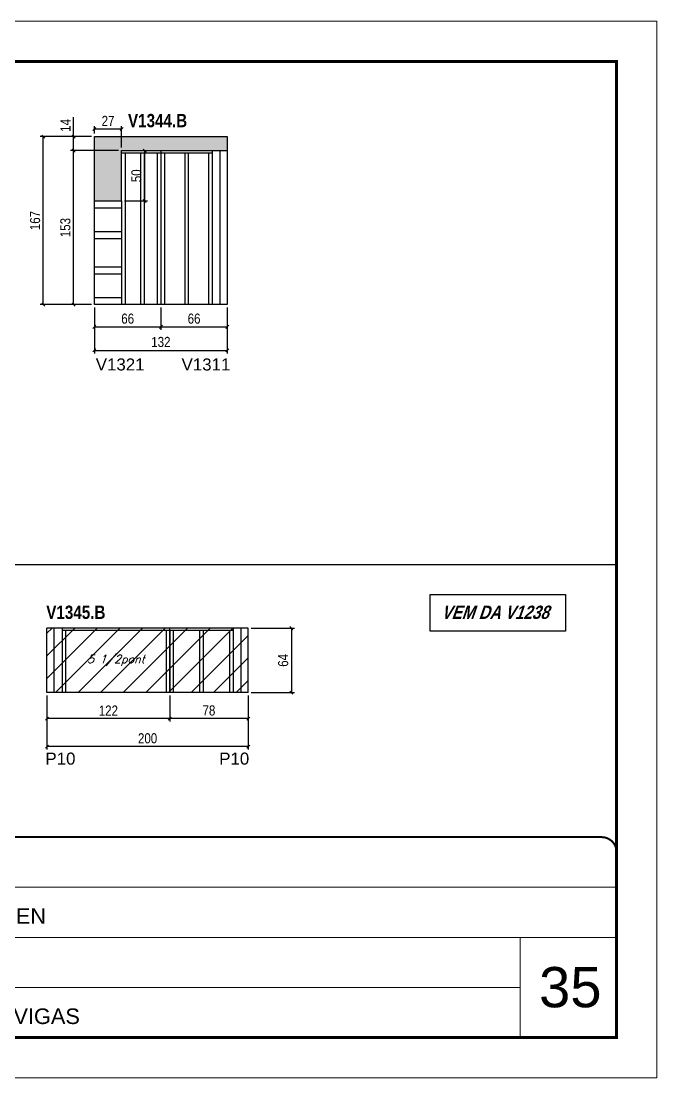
# Model space of a CAD drawing. Extents: x 3309 to 10384, y -2522 to 14608.
# Drawn here: x 7359 to 7991, y 4369 to 5419 of the extents above; entities that cross this region are included whole.
import ezdxf

# ---------------------------------------------------------------- set-up
doc = ezdxf.new("R2010")
doc.units = 0
doc.linetypes.add('CONTINUO', pattern=[0])
doc.linetypes.add('DASHED', pattern=[0.75, 0.5, -0.25])
for name, color, linetype in [('5', 5, 'Continuous'), ('COTA', 241, 'Continuous'), ('NOMENCLATURA', 7, 'Continuous'), ('Painéis', 200, 'Continuous'), ('SARR_2.2x7', 40, 'Continuous'), ('SARR_3.5x7', 81, 'Continuous'), ('texto', 7, 'Continuous')]:
    doc.layers.add(name, color=color, linetype=linetype)
for name, color, linetype, lineweight in [('CARIMBO', 255, 'Continuous', 9), ('Folhas', 255, 'Continuous', 9), ('Hachura', 251, 'Continuous', 9), ('SARRAFO DE PRESSAO', 251, 'DASHED', 9)]:
    doc.layers.add(name, color=color, linetype=linetype, lineweight=lineweight)
doc.styles.add('ARIAL', font='arial.ttf')
doc.styles.add('COTA TECNICA', font='techl___.ttf', dxfattribs={"height": 10})
doc.styles.add('Romans', font='romans.shx')
doc.styles.get("Standard").update_dxf_attribs({"font": 'arial.ttf'})
doc.styles.add('TECNICA', font='techb___.ttf', dxfattribs={"height": 10})
doc.dimstyles.new('PAINEL', dxfattribs={"dimtxt": 10, "dimasz": 3, "dimexe": 3, "dimexo": 3, "dimgap": 3, "dimtad": 1, "dimdec": 1, "dimzin": 12, "dimdsep": 46, "dimtxsty": 'COTA TECNICA', "dimblk1": 'OBLIQUE', "dimblk2": 'OBLIQUE', "dimsah": 1, "dimcen": 0.9, "dimclrd": 4, "dimclre": 4, "dimclrt": 240, "dimadec": 1, "dimazin": 3, "dimtfac": 1, "dimtdec": 1, "dimtmove": 0, "dimatfit": 3, "dimfxl": 1, "dimtolj": 1, "dimtzin": 12, "dimarcsym": 0})

# ---------------------------------------------------------------- blocks, each defined once
blk = doc.blocks.new('9999999999')
at = {"color": 30, "linetype": 'CONTINUO'}
for p, q in [((98564.6, 34379.6), (99584, 34379.6)), ((98564.6, 34329.8), (99488, 34329.8)), ((99584, 34329.8), (99488, 34329.8)), ((99488, 34329.8), (99488, 34230.2)), ((98564.6, 34280), (99488, 34280))]:
    blk.add_line(p, q, dxfattribs=at)
at = {"color": 30, "linetype": 'CONTINUO', "const_width": 2}
blk.add_lwpolyline([(99584, 34230.2), (99584, 34414.4, 0.414214), (99569, 34429.4), (98229, 34429.4, 0.414214), (98214, 34414.4), (98214, 34245.2, 0.414214), (98229, 34230.2), (99584, 34230.2)], format="xyb", dxfattribs=at)
at = {"layer": 'Folhas'}
blk.add_lwpolyline([(98139, 34190.2), (99624, 34190.2), (99624, 35240.2), (98139, 35240.2)], close=True, dxfattribs=at)
at = {"layer": 'Folhas', "color": 30, "const_width": 3}
blk.add_lwpolyline([(98214, 34230.2), (99584, 34230.2), (99584, 35200.2), (98214, 35200.2)], close=True, dxfattribs=at)
at = {"color": 7, "linetype": 'Continuous', "ltscale": 5, "style": 'ARIAL'}
for s, p in [('LEAF LOEFGREN', (98837.7, 34343.3)), ('LATERAIS DE VIGAS', (98837.7, 34243.7))]:
    blk.add_text(s, height=15.483, dxfattribs=at).set_placement(p)
blk = doc.blocks.new('_Oblique')
at = {"color": 0, "linetype": 'ByBlock', "lineweight": -2}
blk.add_line((-0.5, -0.5), (0.5, 0.5), dxfattribs=at)
blk = doc.blocks.new('*D1082')
at = {"layer": 'COTA', "color": 4, "lineweight": -2, "transparency": 16777216}
for p, q in [((7456.3, 5290.6), (7408.6, 5290.6)), ((7411.6, 5137.6), (7411.6, 5290.6)), ((7429.3, 5137.6), (7408.6, 5137.6))]:
    blk.add_line(p, q, dxfattribs=at)
at = {"layer": 'Defpoints', "color": 0, "transparency": 16777216}
for p in [(7411.6, 5290.6), (7459.3, 5290.6), (7432.3, 5137.6)]:
    blk.add_point(p, dxfattribs=at)
at = {"layer": 'COTA', "color": 4, "lineweight": -2, "transparency": 16777216, "xscale": 3, "yscale": 3, "zscale": 3}
for p, rotation in [((7411.6, 5290.6), 90), ((7411.6, 5137.6), 270)]:
    blk.add_blockref('_Oblique', p, dxfattribs=dict(at, rotation=rotation))
at = {"layer": 'COTA', "color": 240, "transparency": 16777216, "insert": (7403.4, 5214.1), "char_height": 10, "attachment_point": 5, "rotation": 90, "style": 'COTA TECNICA'}
blk.add_mtext('\\A1;153', dxfattribs=at)
blk = doc.blocks.new('*D1083')
at = {"layer": 'COTA', "color": 4, "lineweight": -2, "transparency": 16777216}
for p, q in [((7432.3, 5134.6), (7432.3, 5089.1)), ((7564.3, 5134.6), (7564.3, 5089.1)), ((7432.3, 5092.1), (7564.3, 5092.1))]:
    blk.add_line(p, q, dxfattribs=at)
at = {"layer": 'Defpoints', "color": 0, "transparency": 16777216}
for p in [(7432.3, 5137.6), (7564.3, 5137.6), (7564.3, 5092.1)]:
    blk.add_point(p, dxfattribs=at)
at = {"layer": 'COTA', "color": 4, "lineweight": -2, "transparency": 16777216, "xscale": 3, "yscale": 3, "zscale": 3, "rotation": 180}
blk.add_blockref('_Oblique', (7432.3, 5092.1), dxfattribs=at)
at = {"layer": 'COTA', "color": 4, "lineweight": -2, "transparency": 16777216, "xscale": 3, "yscale": 3, "zscale": 3}
blk.add_blockref('_Oblique', (7564.3, 5092.1), dxfattribs=at)
at = {"layer": 'COTA', "color": 240, "transparency": 16777216, "insert": (7498.3, 5100.4), "char_height": 10, "attachment_point": 5, "style": 'COTA TECNICA'}
blk.add_mtext('\\A1;132', dxfattribs=at)
blk = doc.blocks.new('*D1084')
at = {"layer": 'COTA', "color": 4, "lineweight": -2, "transparency": 16777216}
for p, q in [((7411.6, 5304.6), (7411.6, 5323.8)), ((7429.3, 5304.6), (7408.6, 5304.6)), ((7411.6, 5290.6), (7411.6, 5304.6)), ((7456.3, 5290.6), (7408.6, 5290.6))]:
    blk.add_line(p, q, dxfattribs=at)
at = {"layer": 'Defpoints', "color": 0, "transparency": 16777216}
for p in [(7411.6, 5304.6), (7432.3, 5304.6), (7459.3, 5290.6)]:
    blk.add_point(p, dxfattribs=at)
at = {"layer": 'COTA', "color": 4, "lineweight": -2, "transparency": 16777216, "xscale": 3, "yscale": 3, "zscale": 3}
for p, rotation in [((7411.6, 5304.6), 90), ((7411.6, 5290.6), 270)]:
    blk.add_blockref('_Oblique', p, dxfattribs=dict(at, rotation=rotation))
at = {"layer": 'COTA', "color": 240, "transparency": 16777216, "insert": (7403.5, 5315.7), "char_height": 10, "attachment_point": 5, "rotation": 90, "style": 'COTA TECNICA'}
blk.add_mtext('\\A1;14', dxfattribs=at)
blk = doc.blocks.new('*D1085')
at = {"layer": 'COTA', "color": 4, "lineweight": -2, "transparency": 16777216}
for p, q in [((7429.3, 5304.6), (7378.4, 5304.6)), ((7381.4, 5137.6), (7381.4, 5304.6)), ((7429.3, 5137.6), (7378.4, 5137.6))]:
    blk.add_line(p, q, dxfattribs=at)
at = {"layer": 'Defpoints', "color": 0, "transparency": 16777216}
for p in [(7381.4, 5304.6), (7432.3, 5304.6), (7432.3, 5137.6)]:
    blk.add_point(p, dxfattribs=at)
at = {"layer": 'COTA', "color": 4, "lineweight": -2, "transparency": 16777216, "xscale": 3, "yscale": 3, "zscale": 3}
for p, rotation in [((7381.4, 5304.6), 90), ((7381.4, 5137.6), 270)]:
    blk.add_blockref('_Oblique', p, dxfattribs=dict(at, rotation=rotation))
at = {"layer": 'COTA', "color": 240, "transparency": 16777216, "insert": (7373.3, 5221.1), "char_height": 10, "attachment_point": 5, "rotation": 90, "style": 'COTA TECNICA'}
blk.add_mtext('\\A1;167', dxfattribs=at)
blk = doc.blocks.new('*D1086')
at = {"layer": 'COTA', "color": 4, "lineweight": -2, "transparency": 16777216}
for p, q in [((7462.3, 5290.6), (7485.1, 5290.6)), ((7482.1, 5290.6), (7482.1, 5240.6)), ((7462.3, 5240.6), (7485.1, 5240.6))]:
    blk.add_line(p, q, dxfattribs=at)
at = {"layer": 'Defpoints', "color": 0, "transparency": 16777216}
for p in [(7459.3, 5290.6), (7459.3, 5240.6), (7482.1, 5240.6)]:
    blk.add_point(p, dxfattribs=at)
at = {"layer": 'COTA', "color": 4, "lineweight": -2, "transparency": 16777216, "xscale": 3, "yscale": 3, "zscale": 3}
for p, rotation in [((7482.1, 5290.6), 90), ((7482.1, 5240.6), 270)]:
    blk.add_blockref('_Oblique', p, dxfattribs=dict(at, rotation=rotation))
at = {"layer": 'COTA', "color": 240, "transparency": 16777216, "insert": (7474, 5265.6), "char_height": 10, "attachment_point": 5, "rotation": 90, "style": 'COTA TECNICA'}
blk.add_mtext('\\A1;50', dxfattribs=at)
blk = doc.blocks.new('*D1087')
at = {"layer": 'COTA', "color": 4, "lineweight": -2, "transparency": 16777216}
for p, q in [((7432.3, 5307.6), (7432.3, 5315)), ((7459.3, 5293.6), (7459.3, 5315)), ((7459.3, 5312), (7432.3, 5312))]:
    blk.add_line(p, q, dxfattribs=at)
at = {"layer": 'Defpoints', "color": 0, "transparency": 16777216}
for p in [(7432.3, 5312), (7432.3, 5304.6), (7459.3, 5290.6)]:
    blk.add_point(p, dxfattribs=at)
at = {"layer": 'COTA', "color": 4, "lineweight": -2, "transparency": 16777216, "xscale": 3, "yscale": 3, "zscale": 3, "rotation": 180}
blk.add_blockref('_Oblique', (7432.3, 5312), dxfattribs=at)
at = {"layer": 'COTA', "color": 4, "lineweight": -2, "transparency": 16777216, "xscale": 3, "yscale": 3, "zscale": 3}
blk.add_blockref('_Oblique', (7459.3, 5312), dxfattribs=at)
at = {"layer": 'COTA', "color": 240, "transparency": 16777216, "insert": (7445.8, 5320.1), "char_height": 10, "attachment_point": 5, "style": 'COTA TECNICA'}
blk.add_mtext('\\A1;27', dxfattribs=at)
blk = doc.blocks.new('*D1088')
at = {"layer": 'COTA', "color": 4, "lineweight": -2, "transparency": 16777216}
for p, q in [((7432.3, 5134.6), (7432.3, 5112.5)), ((7498.3, 5134.6), (7498.3, 5112.5)), ((7432.3, 5115.5), (7498.3, 5115.5))]:
    blk.add_line(p, q, dxfattribs=at)
at = {"layer": 'Defpoints', "color": 0, "transparency": 16777216}
for p in [(7432.3, 5137.6), (7498.3, 5137.6), (7498.3, 5115.5)]:
    blk.add_point(p, dxfattribs=at)
at = {"layer": 'COTA', "color": 4, "lineweight": -2, "transparency": 16777216, "xscale": 3, "yscale": 3, "zscale": 3, "rotation": 180}
blk.add_blockref('_Oblique', (7432.3, 5115.5), dxfattribs=at)
at = {"layer": 'COTA', "color": 4, "lineweight": -2, "transparency": 16777216, "xscale": 3, "yscale": 3, "zscale": 3}
blk.add_blockref('_Oblique', (7498.3, 5115.5), dxfattribs=at)
at = {"layer": 'COTA', "color": 240, "transparency": 16777216, "insert": (7465.3, 5123.6), "char_height": 10, "attachment_point": 5, "style": 'COTA TECNICA'}
blk.add_mtext('\\A1;66', dxfattribs=at)
blk = doc.blocks.new('*D1089')
at = {"layer": 'COTA', "color": 4, "lineweight": -2, "transparency": 16777216}
for p, q in [((7498.3, 5134.6), (7498.3, 5112.5)), ((7564.3, 5134.6), (7564.3, 5112.5)), ((7498.3, 5115.5), (7564.3, 5115.5))]:
    blk.add_line(p, q, dxfattribs=at)
at = {"layer": 'Defpoints', "color": 0, "transparency": 16777216}
for p in [(7498.3, 5137.6), (7564.3, 5137.6), (7564.3, 5115.5)]:
    blk.add_point(p, dxfattribs=at)
at = {"layer": 'COTA', "color": 4, "lineweight": -2, "transparency": 16777216, "xscale": 3, "yscale": 3, "zscale": 3, "rotation": 180}
blk.add_blockref('_Oblique', (7498.3, 5115.5), dxfattribs=at)
at = {"layer": 'COTA', "color": 4, "lineweight": -2, "transparency": 16777216, "xscale": 3, "yscale": 3, "zscale": 3}
blk.add_blockref('_Oblique', (7564.3, 5115.5), dxfattribs=at)
at = {"layer": 'COTA', "color": 240, "transparency": 16777216, "insert": (7531.3, 5123.6), "char_height": 10, "attachment_point": 5, "style": 'COTA TECNICA'}
blk.add_mtext('\\A1;66', dxfattribs=at)
blk = doc.blocks.new('*D1110')
at = {"layer": 'COTA', "color": 4, "linetype": 'ByBlock', "lineweight": -2, "transparency": 16777216}
for p, q in [((7507.1, 4749.1), (7507.1, 4723.2)), ((7585.1, 4749.1), (7585.1, 4723.2)), ((7585.1, 4726.2), (7507.1, 4726.2))]:
    blk.add_line(p, q, dxfattribs=at)
at = {"layer": 'Defpoints', "color": 0, "linetype": 'ByBlock', "transparency": 16777216}
for p in [(7507.1, 4752.1), (7585.1, 4752.1), (7507.1, 4726.2)]:
    blk.add_point(p, dxfattribs=at)
at = {"layer": 'COTA', "color": 4, "linetype": 'ByBlock', "lineweight": -2, "transparency": 16777216, "xscale": 3, "yscale": 3, "zscale": 3, "rotation": 180}
blk.add_blockref('_Oblique', (7507.1, 4726.2), dxfattribs=at)
at = {"layer": 'COTA', "color": 4, "linetype": 'ByBlock', "lineweight": -2, "transparency": 16777216, "xscale": 3, "yscale": 3, "zscale": 3}
blk.add_blockref('_Oblique', (7585.1, 4726.2), dxfattribs=at)
at = {"layer": 'COTA', "color": 240, "linetype": 'ByBlock', "transparency": 16777216, "insert": (7546.1, 4734.3), "char_height": 10, "attachment_point": 5, "style": 'COTA TECNICA'}
blk.add_mtext('\\A1;78', dxfattribs=at)
blk = doc.blocks.new('*D1111')
at = {"layer": 'COTA', "color": 4, "linetype": 'ByBlock', "lineweight": -2, "transparency": 16777216}
for p, q in [((7385.1, 4749.1), (7385.1, 4723.2)), ((7507.1, 4749.1), (7507.1, 4723.2)), ((7507.1, 4726.2), (7385.1, 4726.2))]:
    blk.add_line(p, q, dxfattribs=at)
at = {"layer": 'Defpoints', "color": 0, "linetype": 'ByBlock', "transparency": 16777216}
for p in [(7385.1, 4752.1), (7507.1, 4752.1), (7385.1, 4726.2)]:
    blk.add_point(p, dxfattribs=at)
at = {"layer": 'COTA', "color": 4, "linetype": 'ByBlock', "lineweight": -2, "transparency": 16777216, "xscale": 3, "yscale": 3, "zscale": 3, "rotation": 180}
blk.add_blockref('_Oblique', (7385.1, 4726.2), dxfattribs=at)
at = {"layer": 'COTA', "color": 4, "linetype": 'ByBlock', "lineweight": -2, "transparency": 16777216, "xscale": 3, "yscale": 3, "zscale": 3}
blk.add_blockref('_Oblique', (7507.1, 4726.2), dxfattribs=at)
at = {"layer": 'COTA', "color": 240, "linetype": 'ByBlock', "transparency": 16777216, "insert": (7446.1, 4734.2), "char_height": 10, "attachment_point": 5, "style": 'COTA TECNICA'}
blk.add_mtext('\\A1;122', dxfattribs=at)
blk = doc.blocks.new('*D1112')
at = {"layer": 'COTA', "color": 4, "linetype": 'ByBlock', "lineweight": -2, "transparency": 16777216}
for p, q in [((7385.1, 4749.1), (7385.1, 4695.5)), ((7585.1, 4749.1), (7585.1, 4695.5)), ((7585.1, 4698.5), (7385.1, 4698.5))]:
    blk.add_line(p, q, dxfattribs=at)
at = {"layer": 'Defpoints', "color": 0, "linetype": 'ByBlock', "transparency": 16777216}
for p in [(7385.1, 4752.1), (7585.1, 4752.1), (7385.1, 4698.5)]:
    blk.add_point(p, dxfattribs=at)
at = {"layer": 'COTA', "color": 4, "linetype": 'ByBlock', "lineweight": -2, "transparency": 16777216, "xscale": 3, "yscale": 3, "zscale": 3, "rotation": 180}
blk.add_blockref('_Oblique', (7385.1, 4698.5), dxfattribs=at)
at = {"layer": 'COTA', "color": 4, "linetype": 'ByBlock', "lineweight": -2, "transparency": 16777216, "xscale": 3, "yscale": 3, "zscale": 3}
blk.add_blockref('_Oblique', (7585.1, 4698.5), dxfattribs=at)
at = {"layer": 'COTA', "color": 240, "linetype": 'ByBlock', "transparency": 16777216, "insert": (7485.1, 4706.6), "char_height": 10, "attachment_point": 5, "style": 'COTA TECNICA'}
blk.add_mtext('\\A1;200', dxfattribs=at)
blk = doc.blocks.new('*D1113')
at = {"layer": 'COTA', "color": 4, "lineweight": -2, "transparency": 16777216}
for p, q in [((7588.1, 4816.1), (7631, 4816.1)), ((7628, 4816.1), (7628, 4752.1)), ((7588.1, 4752.1), (7631, 4752.1))]:
    blk.add_line(p, q, dxfattribs=at)
at = {"layer": 'Defpoints', "color": 0, "transparency": 16777216}
for p in [(7585.1, 4816.1), (7585.1, 4752.1), (7628, 4752.1)]:
    blk.add_point(p, dxfattribs=at)
at = {"layer": 'COTA', "color": 4, "lineweight": -2, "transparency": 16777216, "xscale": 3, "yscale": 3, "zscale": 3}
for p, rotation in [((7628, 4816.1), 90), ((7628, 4752.1), 270)]:
    blk.add_blockref('_Oblique', p, dxfattribs=dict(at, rotation=rotation))
at = {"layer": 'COTA', "color": 240, "transparency": 16777216, "insert": (7619.9, 4784.1), "char_height": 10, "attachment_point": 5, "rotation": 90, "style": 'COTA TECNICA'}
blk.add_mtext('\\A1;64', dxfattribs=at)

msp = doc.modelspace()

# ---------------------------------------------------------------- hatches: boundary and pattern name
at = {"layer": 'COTA'}
h = msp.add_hatch(dxfattribs=at)
h.set_pattern_fill('AR-CONC', color=256, scale=0.03)
h.paths.add_polyline_path([(7459.27, 5290.64), (7564.27, 5290.64), (7564.27, 5304.64), (7432.27, 5304.64), (7432.27, 5240.64), (7459.27, 5240.64)])
at = {"layer": 'Hachura', "linetype": 'ByBlock'}
h = msp.add_hatch(dxfattribs=at)
h.set_pattern_fill('ANSI31', color=256, scale=5)
h.set_pattern_definition([(45, (371.736, -7006.806), (-11.22532, 11.22532), [])])
h.paths.add_polyline_path([(7507.09, 4816.1), (7385.09, 4816.1), (7385.09, 4752.1), (7507.09, 4752.1)])
h.paths.add_polyline_path([(7507.09, 4816.1), (7507.09, 4752.1), (7585.09, 4752.1), (7585.09, 4816.1)])

# ---------------------------------------------------------------- linework, layer by layer
at = {"layer": 'COTA'}
for p, q in [((7432.27, 5240.64), (7432.27, 5304.64)), ((7432.27, 5304.64), (7564.27, 5304.64)), ((7564.27, 5304.64), (7564.27, 5290.64)), ((6581.37, 4879.41), (7951.37, 4879.41))]:
    msp.add_line(p, q, dxfattribs=at)
at = {"layer": 'NOMENCLATURA', "elevation": 0}
msp.add_lwpolyline([(7765.95, 4849.42), (7900.49, 4849.42), (7900.49, 4812.96), (7765.95, 4812.96)], close=True, dxfattribs=at)
at = {"layer": 'Painéis', "linetype": 'ByBlock'}
for p, q in [((7459.27, 5290.64), (7564.27, 5290.64)), ((7459.27, 5240.64), (7459.27, 5290.64)), ((7498.27, 5290.64), (7498.27, 5137.64)), ((7564.27, 5290.64), (7564.27, 5137.64)), ((7432.27, 5137.64), (7432.27, 5240.64)), ((7432.27, 5240.64), (7459.27, 5240.64)), ((7564.27, 5137.64), (7432.27, 5137.64)), ((7585.09, 4816.1, 0), (7385.09, 4816.1, 0)), ((7385.09, 4752.1, 0), (7385.09, 4816.1, 0)), ((7507.09, 4752.1, 0), (7507.09, 4816.1, 0)), ((7585.09, 4752.1, 0), (7585.09, 4816.1, 0)), ((7585.09, 4752.1, 0), (7385.09, 4752.1, 0))]:
    msp.add_line(p, q, dxfattribs=at)
at = {"layer": 'SARR_2.2x7', "linetype": 'Continuous'}
for p, q in [((7459.27, 5288.44), (7498.27, 5288.44)), ((7498.27, 5288.44), (7549.27, 5288.44)), ((7557.27, 5137.64), (7557.27, 5290.64)), ((7432.27, 5233.64), (7459.27, 5233.64)), ((7432.27, 5210.24), (7459.27, 5210.24)), ((7432.27, 5203.24), (7459.27, 5203.24)), ((7432.27, 5175.04), (7459.27, 5175.04)), ((7432.27, 5168.04), (7459.27, 5168.04)), ((7432.27, 5144.64), (7459.27, 5144.64)), ((7392.09, 4752.1, 0), (7392.09, 4816.1, 0)), ((7507.09, 4813.9, 0), (7400.09, 4813.9, 0)), ((7570.09, 4813.9, 0), (7507.09, 4813.9, 0)), ((7578.09, 4752.1, 0), (7578.09, 4816.1, 0))]:
    msp.add_line(p, q, dxfattribs=at)
at = {"layer": 'SARR_3.5x7'}
for p, q in [((7462.77, 5288.44), (7462.77, 5137.64)), ((7478.17, 5288.44), (7478.17, 5137.64)), ((7481.67, 5288.44), (7481.67, 5137.64)), ((7494.77, 5288.44), (7494.77, 5137.64)), ((7501.77, 5288.44), (7501.77, 5137.64)), ((7522.03, 5288.44), (7522.03, 5137.64)), ((7525.53, 5288.44), (7525.53, 5137.64)), ((7545.77, 5288.44), (7545.77, 5137.64)), ((7549.27, 5290.64), (7549.27, 5137.64)), ((7459.27, 5240.64), (7459.27, 5137.64)), ((7400.09, 4816.1, 0), (7400.09, 4752.1, 0)), ((7403.59, 4813.9, 0), (7403.59, 4752.1, 0)), ((7503.59, 4813.9, 0), (7503.59, 4752.1, 0)), ((7507.09, 4813.9, 0), (7507.09, 4752.1, 0)), ((7510.59, 4813.9, 0), (7510.59, 4752.1, 0)), ((7536.85, 4813.9, 0), (7536.85, 4752.1, 0)), ((7540.35, 4813.9, 0), (7540.35, 4752.1, 0)), ((7566.59, 4813.9, 0), (7566.59, 4752.1, 0)), ((7570.09, 4816.1, 0), (7570.09, 4752.1, 0))]:
    msp.add_line(p, q, dxfattribs=at)

# ---------------------------------------------------------------- block references
at = {"layer": 'SARRAFO DE PRESSAO', "color": 6, "linetype": 'ByBlock'}
msp.add_blockref('9999999999', (-91632.61, -29820.95), dxfattribs=at)

# ---------------------------------------------------------------- texts
at = {"layer": '5', "linetype": 'Continuous'}
for s, rotation, p in [('V1321', 359.99996, (7433.6, 5072.13)), ('V1311', 359.99996, (7518.89, 5072.13)), ('P10', 359.99996, (7383.56, 4680.46, 0)), ('P10', 0.00004, (7556.3, 4680.46, 0))]:
    msp.add_text(s, height=12, rotation=rotation, dxfattribs=at).set_placement(p)
at = {"layer": 'CARIMBO', "style": 'ARIAL'}
msp.add_text('35', height=40, dxfattribs=at).set_placement((7874.23, 4439.4))
at = {"layer": 'NOMENCLATURA', "style": 'TECNICA'}
for s, p in [('V1344.B', (7465.61, 5313.83)), ('V1345.B', (7384.37, 4825.29, 0))]:
    msp.add_text(s, height=13.2, dxfattribs=at).set_placement(p)
at = {"layer": 'NOMENCLATURA', "insert": (7830.38, 4838.46), "char_height": 13.2, "width": 300.2766, "attachment_point": 2, "style": 'TECNICA'}
msp.add_mtext('{\\Q19;VEM DA V1238}', dxfattribs=at)
at = {"layer": 'texto', "color": 2, "insert": (7453.59, 4784.1, 0), "char_height": 8, "attachment_point": 5, "style": 'Romans'}
msp.add_mtext('{\\Q19;\\C256;5 1/2pont}', dxfattribs=at)

# ---------------------------------------------------------------- dimensions: what is measured, and where the dimension line sits
at = {"layer": 'COTA'}
for base, p1, p2, picture, middle in [((7411.59, 5304.64), (7459.27, 5290.64), (7432.27, 5304.64), '*D1084', (7403.51, 5315.7)), ((7381.35, 5304.64), (7432.27, 5137.64), (7432.27, 5304.64), '*D1085', (7373.25, 5221.14)), ((7411.59, 5290.64), (7432.27, 5137.64), (7459.27, 5290.64), '*D1082', (7403.37, 5214.14)), ((7482.06, 5240.64), (7459.27, 5290.64), (7459.27, 5240.64), '*D1086', (7473.95, 5265.64)), ((7627.98, 4752.1, 0), (7585.09, 4816.1, 0), (7585.09, 4752.1, 0), '*D1113', (7619.88, 4784.1, 0))]:
    dim = msp.add_linear_dim(base=base, p1=p1, p2=p2, angle=90, dimstyle='PAINEL', dxfattribs=at)
    dim.commit()
    dim.dimension.update_dxf_attribs({"geometry": picture, "text_midpoint": middle})
for base, p1, p2, picture, middle in [((7432.27, 5312.01), (7459.27, 5290.64), (7432.27, 5304.64), '*D1087', (7445.77, 5320.08)), ((7564.27, 5092.14), (7432.27, 5137.64), (7564.27, 5137.64), '*D1083', (7498.27, 5100.36)), ((7498.27, 5115.51), (7432.27, 5137.64), (7498.27, 5137.64), '*D1088', (7465.27, 5123.61))]:
    dim = msp.add_linear_dim(base=base, p1=p1, p2=p2, dimstyle='PAINEL', dxfattribs=at)
    dim.commit()
    dim.dimension.update_dxf_attribs({"geometry": picture, "text_midpoint": middle})
dim = msp.add_linear_dim(base=(7564.27, 5115.51), p1=(7498.27, 5137.64), p2=(7564.27, 5137.64), dimstyle='PAINEL', override={"dimtmove": 1}, dxfattribs=at)
dim.commit()
dim.dimension.update_dxf_attribs({"geometry": '*D1089', "text_midpoint": (7531.27, 5123.61)})
at = {"layer": 'COTA', "linetype": 'ByBlock'}
dim = msp.add_linear_dim(base=(7385.09, 4726.18, 0), p1=(7507.09, 4752.1, 0), p2=(7385.09, 4752.1, 0), angle=180, dimstyle='PAINEL', override={"dimtmove": 1}, dxfattribs=at)
dim.commit()
dim.dimension.update_dxf_attribs({"geometry": '*D1111', "text_midpoint": (7446.09, 4734.24, 0)})
for base, p2, picture, middle in [((7385.09, 4698.47, 0), (7385.09, 4752.1, 0), '*D1112', (7485.09, 4706.58, 0)), ((7507.09, 4726.18, 0), (7507.09, 4752.1, 0), '*D1110', (7546.09, 4734.28, 0))]:
    dim = msp.add_linear_dim(base=base, p1=(7585.09, 4752.1, 0), p2=p2, angle=180, dimstyle='PAINEL', dxfattribs=at)
    dim.commit()
    dim.dimension.update_dxf_attribs({"geometry": picture, "text_midpoint": middle})

doc.saveas('drawing.dxf')
